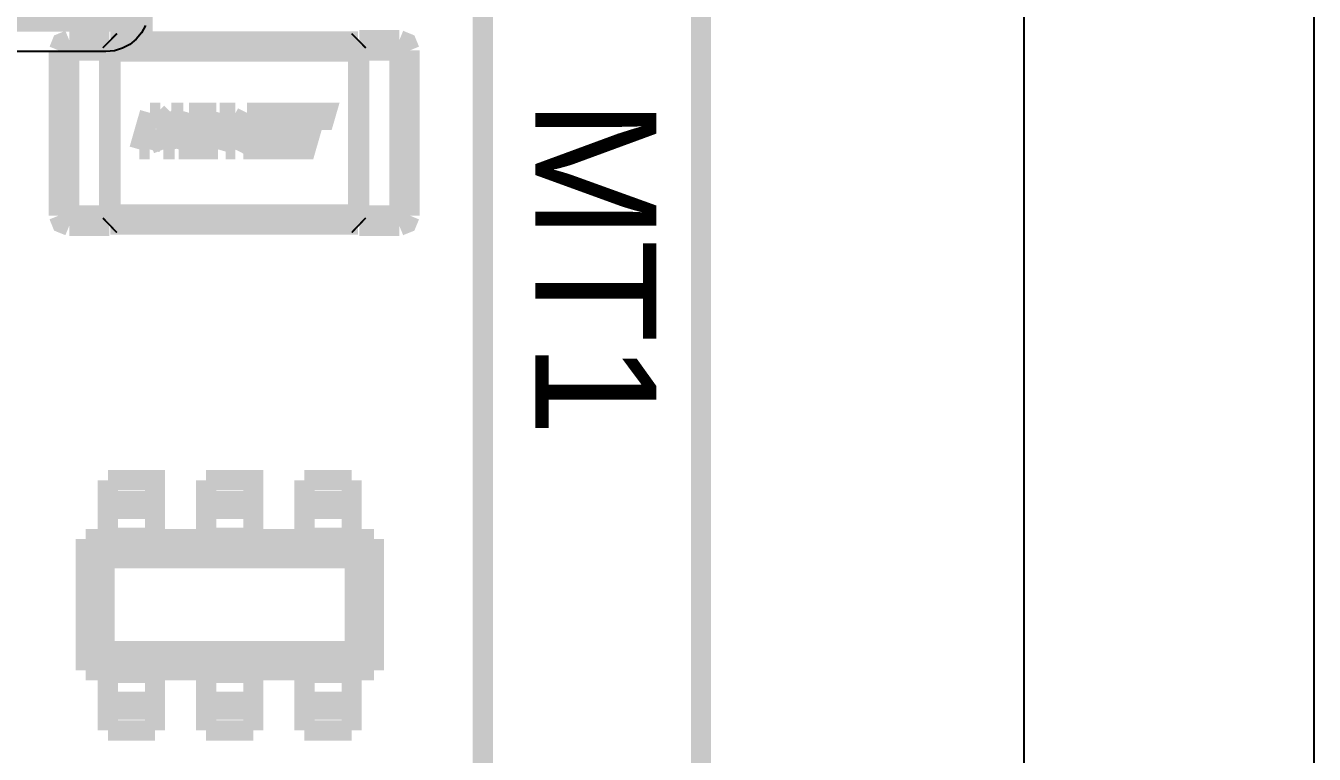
# Model space of a CAD drawing. Header units: inches. Extents: x 15 to 148, y 10 to 111.
# Drawn here: x 143.22 to 144.37, y 102.113 to 102.764 of the extents above; entities that cross this region are included whole.
import ezdxf

# ---------------------------------------------------------------- set-up
doc = ezdxf.new("R2010")
doc.units = ezdxf.units.IN
doc.header["$MEASUREMENT"] = 0
doc.layers.add('BLK_12AWG', color=7, linetype='Continuous')

# ---------------------------------------------------------------- blocks, each defined once
blk = doc.blocks.new('CIELEC-CFLH-V0016')
at = {"const_width": 0.008}
for points in [[(118.22628, 100.88366), (123.5652, 100.88366), (123.5652, 104.36004), (118.22628, 104.36004), (118.22628, 100.88366)], [(118.22628, 100.88366), (123.5652, 100.88366), (123.5652, 104.36004), (118.22628, 104.36004), (118.22628, 100.88366)], [(118.22628, 100.88366), (123.5652, 100.88366), (123.5652, 104.36004), (118.22628, 104.36004), (118.22628, 100.88366)], [(118.31289, 102.03484), (118.31289, 103.46791)], [(118.31289, 102.03484), (118.31289, 103.46791)], [(118.31289, 102.03484), (118.31289, 103.46791)], [(118.6077, 103.2509), (118.44392, 103.2509)], [(118.6077, 103.2509), (118.44392, 103.2509)], [(118.6077, 103.2509), (118.44392, 103.2509)], [(118.346, 103.2435), (118.34309, 103.24231), (118.3419, 103.2394)], [(118.346, 103.2435), (118.34309, 103.24231), (118.3419, 103.2394)], [(118.346, 103.2435), (118.34309, 103.24231), (118.3419, 103.2394)], [(118.346, 103.2435), (118.36188, 103.2435)], [(118.346, 103.2394), (118.346, 103.2435)], [(118.346, 103.2435), (118.36188, 103.2435)], [(118.346, 103.2394), (118.346, 103.2435)], [(118.346, 103.2435), (118.36188, 103.2435)], [(118.346, 103.2394), (118.346, 103.2435)], [(118.36188, 103.2435), (118.36237, 103.24302)], [(118.36188, 103.2394), (118.36188, 103.2435)], [(118.36188, 103.2435), (118.36237, 103.24302)], [(118.36188, 103.2394), (118.36188, 103.2435)], [(118.36188, 103.2435), (118.36237, 103.24302)], [(118.36188, 103.2394), (118.36188, 103.2435)], [(118.36237, 103.24331), (118.36237, 103.24125)], [(118.36237, 103.24331), (118.36237, 103.24125)], [(118.36237, 103.24331), (118.36237, 103.24125)], [(118.46064, 103.24305), (118.36237, 103.24305)], [(118.46064, 103.24305), (118.36237, 103.24305)], [(118.46064, 103.24305), (118.36237, 103.24305)], [(118.46113, 103.2435), (118.46064, 103.24302)], [(118.46113, 103.2435), (118.46064, 103.24302)], [(118.46113, 103.2435), (118.46064, 103.24302)], [(118.46064, 103.24301), (118.46065, 103.24125)], [(118.46064, 103.24301), (118.46065, 103.24125)], [(118.46064, 103.24301), (118.46065, 103.24125)], [(118.46113, 103.2435), (118.47702, 103.2435)], [(118.46113, 103.2435), (118.46113, 103.2394)], [(118.46113, 103.2435), (118.47702, 103.2435)], [(118.46113, 103.2435), (118.46113, 103.2394)], [(118.46113, 103.2435), (118.47702, 103.2435)], [(118.46113, 103.2435), (118.46113, 103.2394)], [(118.47702, 103.2435), (118.47993, 103.24231), (118.48111, 103.2394)], [(118.47702, 103.2435), (118.47702, 103.2394)], [(118.47702, 103.2435), (118.47993, 103.24231), (118.48111, 103.2394)], [(118.47702, 103.2435), (118.47702, 103.2394)], [(118.47702, 103.2435), (118.47993, 103.24231), (118.48111, 103.2394)], [(118.47702, 103.2435), (118.47702, 103.2394)], [(118.3419, 103.17389), (118.3419, 103.2394)], [(118.3419, 103.2394), (118.346, 103.2394)], [(118.3419, 103.17389), (118.3419, 103.2394)], [(118.3419, 103.2394), (118.346, 103.2394)], [(118.3419, 103.17389), (118.3419, 103.2394)], [(118.3419, 103.2394), (118.346, 103.2394)], [(118.36188, 103.2394), (118.346, 103.2394), (118.346, 103.17389)], [(118.36188, 103.2394), (118.346, 103.2394), (118.346, 103.17389)], [(118.36188, 103.2394), (118.346, 103.2394), (118.346, 103.17389)], [(118.36237, 103.2394), (118.36188, 103.2394)], [(118.36188, 103.17389), (118.36188, 103.2394)], [(118.36237, 103.2394), (118.36188, 103.2394)], [(118.36188, 103.17389), (118.36188, 103.2394)], [(118.36237, 103.2394), (118.36188, 103.2394)], [(118.36188, 103.17389), (118.36188, 103.2394)], [(118.36237, 103.23918), (118.36237, 103.24125)], [(118.36237, 103.23918), (118.36237, 103.24125)], [(118.36237, 103.23918), (118.36237, 103.24125)], [(118.36237, 103.2394), (118.36237, 103.23895)], [(118.36237, 103.2394), (118.36237, 103.23895)], [(118.36237, 103.2394), (118.36237, 103.23895)], [(118.36237, 103.23895), (118.36237, 103.23891)], [(118.36237, 103.23895), (118.36237, 103.23891)], [(118.36237, 103.23895), (118.36237, 103.23891)], [(118.36237, 103.17438), (118.36237, 103.23891)], [(118.46064, 103.23891), (118.36237, 103.23891)], [(118.36237, 103.17438), (118.36237, 103.23891)], [(118.46064, 103.23891), (118.36237, 103.23891)], [(118.36237, 103.17438), (118.36237, 103.23891)], [(118.46064, 103.23891), (118.36237, 103.23891)], [(118.46064, 103.23948), (118.46065, 103.24125)], [(118.46064, 103.23948), (118.46065, 103.24125)], [(118.46064, 103.23948), (118.46065, 103.24125)], [(118.46064, 103.23895), (118.46064, 103.2394)], [(118.46113, 103.2394), (118.46064, 103.2394)], [(118.46064, 103.23895), (118.46064, 103.2394)], [(118.46113, 103.2394), (118.46064, 103.2394)], [(118.46064, 103.23895), (118.46064, 103.2394)], [(118.46113, 103.2394), (118.46064, 103.2394)], [(118.46064, 103.23891), (118.46064, 103.23895)], [(118.46064, 103.23891), (118.46064, 103.23895)], [(118.46064, 103.23891), (118.46064, 103.23895)], [(118.46064, 103.23891), (118.46064, 103.17438)], [(118.46064, 103.23891), (118.46064, 103.17438)], [(118.46064, 103.23891), (118.46064, 103.17438)], [(118.46113, 103.2394), (118.46113, 103.17389)], [(118.47702, 103.2394), (118.46113, 103.2394)], [(118.46113, 103.17389), (118.47702, 103.17389), (118.47702, 103.2394)], [(118.46113, 103.2394), (118.46113, 103.17389)], [(118.47702, 103.2394), (118.46113, 103.2394)], [(118.46113, 103.17389), (118.47702, 103.17389), (118.47702, 103.2394)], [(118.46113, 103.2394), (118.46113, 103.17389)], [(118.47702, 103.2394), (118.46113, 103.2394)], [(118.46113, 103.17389), (118.47702, 103.17389), (118.47702, 103.2394)], [(118.47702, 103.2394), (118.48111, 103.2394)], [(118.47702, 103.2394), (118.48111, 103.2394)], [(118.47702, 103.2394), (118.48111, 103.2394)], [(118.48111, 103.2394), (118.48111, 103.17389)], [(118.48111, 103.2394), (118.48111, 103.17389)], [(118.48111, 103.2394), (118.48111, 103.17389)], [(118.38959, 103.20919), (118.39035, 103.20651), (118.39658, 103.20651), (118.39761, 103.2029), (118.39078, 103.2029), (118.39156, 103.20014), (118.40253, 103.20014), (118.39836, 103.21465), (118.37505, 103.21465), (118.37586, 103.21185), (118.37983, 103.21185), (118.3832, 103.20014), (118.38733, 103.20014), (118.38397, 103.21185), (118.38838, 103.21187), (118.39503, 103.21189), (118.39582, 103.20919), (118.38959, 103.20919)], [(118.38959, 103.20919), (118.39035, 103.20651), (118.39658, 103.20651), (118.39761, 103.2029), (118.39078, 103.2029), (118.39156, 103.20014), (118.40253, 103.20014), (118.39836, 103.21465), (118.37505, 103.21465), (118.37586, 103.21185), (118.37983, 103.21185), (118.3832, 103.20014), (118.38733, 103.20014), (118.38397, 103.21185), (118.38838, 103.21187), (118.39503, 103.21189), (118.39582, 103.20919), (118.38959, 103.20919)], [(118.38959, 103.20919), (118.39035, 103.20651), (118.39658, 103.20651), (118.39761, 103.2029), (118.39078, 103.2029), (118.39156, 103.20014), (118.40253, 103.20014), (118.39836, 103.21465), (118.37505, 103.21465), (118.37586, 103.21185), (118.37983, 103.21185), (118.3832, 103.20014), (118.38733, 103.20014), (118.38397, 103.21185), (118.38838, 103.21187), (118.39503, 103.21189), (118.39582, 103.20919), (118.38959, 103.20919)], [(118.4001, 103.21465), (118.40428, 103.20014)], [(118.40647, 103.21465), (118.4001, 103.21465)], [(118.4001, 103.21465), (118.40428, 103.20014)], [(118.40647, 103.21465), (118.4001, 103.21465)], [(118.4001, 103.21465), (118.40428, 103.20014)], [(118.40647, 103.21465), (118.4001, 103.21465)], [(118.40424, 103.21312), (118.41109, 103.20014)], [(118.40797, 103.20014), (118.40424, 103.21312)], [(118.40424, 103.21312), (118.41109, 103.20014)], [(118.40797, 103.20014), (118.40424, 103.21312)], [(118.40424, 103.21312), (118.41109, 103.20014)], [(118.40797, 103.20014), (118.40424, 103.21312)], [(118.41175, 103.20428), (118.40647, 103.21465)], [(118.41175, 103.20428), (118.40647, 103.21465)], [(118.41175, 103.20428), (118.40647, 103.21465)], [(118.41106, 103.21465), (118.41175, 103.20428)], [(118.41724, 103.21465), (118.41106, 103.21465)], [(118.41106, 103.21465), (118.41175, 103.20428)], [(118.41724, 103.21465), (118.41106, 103.21465)], [(118.41106, 103.21465), (118.41175, 103.20428)], [(118.41724, 103.21465), (118.41106, 103.21465)], [(118.41424, 103.21306), (118.41795, 103.20014)], [(118.41496, 103.20014), (118.41424, 103.21306)], [(118.41424, 103.21306), (118.41795, 103.20014)], [(118.41496, 103.20014), (118.41424, 103.21306)], [(118.41424, 103.21306), (118.41795, 103.20014)], [(118.41496, 103.20014), (118.41424, 103.21306)], [(118.42062, 103.2029), (118.41724, 103.21465)], [(118.42062, 103.2029), (118.41724, 103.21465)], [(118.42062, 103.2029), (118.41724, 103.21465)], [(118.41869, 103.21465), (118.41947, 103.21189)], [(118.42941, 103.21465), (118.41869, 103.21465)], [(118.41869, 103.21465), (118.41947, 103.21189)], [(118.42941, 103.21465), (118.41869, 103.21465)], [(118.41869, 103.21465), (118.41947, 103.21189)], [(118.42941, 103.21465), (118.41869, 103.21465)], [(118.41947, 103.21189), (118.42609, 103.21189)], [(118.41947, 103.21189), (118.42609, 103.21189)], [(118.41947, 103.21189), (118.42609, 103.21189)], [(118.42609, 103.21189), (118.42687, 103.20919)], [(118.42609, 103.21189), (118.42687, 103.20919)], [(118.42609, 103.21189), (118.42687, 103.20919)], [(118.43359, 103.20014), (118.42941, 103.21465)], [(118.43359, 103.20014), (118.42941, 103.21465)], [(118.43359, 103.20014), (118.42941, 103.21465)], [(118.4317, 103.21465), (118.43847, 103.20802)], [(118.43648, 103.21465), (118.4317, 103.21465)], [(118.4317, 103.21465), (118.43847, 103.20802)], [(118.43648, 103.21465), (118.4317, 103.21465)], [(118.4317, 103.21465), (118.43847, 103.20802)], [(118.43648, 103.21465), (118.4317, 103.21465)], [(118.44265, 103.20846), (118.43648, 103.21465)], [(118.44265, 103.20846), (118.43648, 103.21465)], [(118.44265, 103.20846), (118.43648, 103.21465)], [(118.44087, 103.21465), (118.44265, 103.20846)], [(118.44501, 103.21465), (118.44087, 103.21465)], [(118.44087, 103.21465), (118.44265, 103.20846)], [(118.44501, 103.21465), (118.44087, 103.21465)], [(118.44087, 103.21465), (118.44265, 103.20846)], [(118.44501, 103.21465), (118.44087, 103.21465)], [(118.44918, 103.20014), (118.44501, 103.21465)], [(118.44918, 103.20014), (118.44501, 103.21465)], [(118.44918, 103.20014), (118.44501, 103.21465)], [(118.42064, 103.20919), (118.42141, 103.20651)], [(118.42687, 103.20919), (118.42064, 103.20919)], [(118.42064, 103.20919), (118.42141, 103.20651)], [(118.42687, 103.20919), (118.42064, 103.20919)], [(118.42064, 103.20919), (118.42141, 103.20651)], [(118.42687, 103.20919), (118.42064, 103.20919)], [(118.42141, 103.20651), (118.42764, 103.20651)], [(118.42141, 103.20651), (118.42764, 103.20651)], [(118.42141, 103.20651), (118.42764, 103.20651)], [(118.42764, 103.20651), (118.42867, 103.2029)], [(118.42764, 103.20651), (118.42867, 103.2029)], [(118.42764, 103.20651), (118.42867, 103.2029)], [(118.43847, 103.20802), (118.43521, 103.20014)], [(118.43847, 103.20802), (118.43521, 103.20014)], [(118.43847, 103.20802), (118.43521, 103.20014)], [(118.43962, 103.20014), (118.44279, 103.20802)], [(118.43962, 103.20014), (118.44279, 103.20802)], [(118.43962, 103.20014), (118.44279, 103.20802)], [(118.44279, 103.20802), (118.44505, 103.20014)], [(118.44279, 103.20802), (118.44505, 103.20014)], [(118.44279, 103.20802), (118.44505, 103.20014)], [(118.42867, 103.2029), (118.42062, 103.2029)], [(118.42867, 103.2029), (118.42062, 103.2029)], [(118.42867, 103.2029), (118.42062, 103.2029)], [(118.40428, 103.20014), (118.40797, 103.20014)], [(118.40428, 103.20014), (118.40797, 103.20014)], [(118.40428, 103.20014), (118.40797, 103.20014)], [(118.41109, 103.20014), (118.41496, 103.20014)], [(118.41109, 103.20014), (118.41496, 103.20014)], [(118.41109, 103.20014), (118.41496, 103.20014)], [(118.41795, 103.20014), (118.43359, 103.20014)], [(118.41795, 103.20014), (118.43359, 103.20014)], [(118.41795, 103.20014), (118.43359, 103.20014)], [(118.43521, 103.20014), (118.43962, 103.20014)], [(118.43521, 103.20014), (118.43962, 103.20014)], [(118.43521, 103.20014), (118.43962, 103.20014)], [(118.44505, 103.20014), (118.44918, 103.20014)], [(118.44505, 103.20014), (118.44918, 103.20014)], [(118.44505, 103.20014), (118.44918, 103.20014)], [(118.346, 103.1698), (118.34309, 103.17098), (118.3419, 103.17389)], [(118.346, 103.17389), (118.3419, 103.17389)], [(118.346, 103.1698), (118.34309, 103.17098), (118.3419, 103.17389)], [(118.346, 103.17389), (118.3419, 103.17389)], [(118.346, 103.1698), (118.34309, 103.17098), (118.3419, 103.17389)], [(118.346, 103.17389), (118.3419, 103.17389)], [(118.346, 103.17389), (118.36188, 103.17389)], [(118.346, 103.1698), (118.346, 103.17389)], [(118.346, 103.17389), (118.36188, 103.17389)], [(118.346, 103.1698), (118.346, 103.17389)], [(118.346, 103.17389), (118.36188, 103.17389)], [(118.346, 103.1698), (118.346, 103.17389)], [(118.36237, 103.17389), (118.36188, 103.17389)], [(118.36188, 103.1698), (118.36188, 103.17389)], [(118.36237, 103.17389), (118.36188, 103.17389)], [(118.36188, 103.1698), (118.36188, 103.17389)], [(118.36237, 103.17389), (118.36188, 103.17389)], [(118.36188, 103.1698), (118.36188, 103.17389)], [(118.36188, 103.1698), (118.36237, 103.17027)], [(118.36188, 103.1698), (118.36237, 103.17027)], [(118.36188, 103.1698), (118.36237, 103.17027)], [(118.36237, 103.17381), (118.36236, 103.17205)], [(118.36237, 103.17381), (118.36236, 103.17205)], [(118.36237, 103.17381), (118.36236, 103.17205)], [(118.36237, 103.17028), (118.36236, 103.17205)], [(118.36237, 103.17028), (118.36236, 103.17205)], [(118.36237, 103.17028), (118.36236, 103.17205)], [(118.36237, 103.17438), (118.36237, 103.17434)], [(118.36237, 103.17438), (118.46064, 103.17438)], [(118.36237, 103.17438), (118.36237, 103.17434)], [(118.36237, 103.17438), (118.46064, 103.17438)], [(118.36237, 103.17438), (118.36237, 103.17434)], [(118.36237, 103.17438), (118.46064, 103.17438)], [(118.36237, 103.17434), (118.36237, 103.17389)], [(118.36237, 103.17434), (118.36237, 103.17389)], [(118.36237, 103.17434), (118.36237, 103.17389)], [(118.46064, 103.17025), (118.36237, 103.17025)], [(118.46064, 103.17025), (118.36237, 103.17025)], [(118.46064, 103.17025), (118.36237, 103.17025)], [(118.46064, 103.17434), (118.46064, 103.17438)], [(118.46064, 103.17434), (118.46064, 103.17438)], [(118.46064, 103.17434), (118.46064, 103.17438)], [(118.46064, 103.17389), (118.46064, 103.17434)], [(118.46064, 103.17389), (118.46064, 103.17434)], [(118.46064, 103.17389), (118.46064, 103.17434)], [(118.46064, 103.17411), (118.46064, 103.17205)], [(118.46064, 103.17411), (118.46064, 103.17205)], [(118.46064, 103.17411), (118.46064, 103.17205)], [(118.46113, 103.17389), (118.46064, 103.17389)], [(118.46113, 103.17389), (118.46064, 103.17389)], [(118.46113, 103.17389), (118.46064, 103.17389)], [(118.46064, 103.16998), (118.46064, 103.17205)], [(118.46064, 103.16998), (118.46064, 103.17205)], [(118.46064, 103.16998), (118.46064, 103.17205)], [(118.46113, 103.1698), (118.46064, 103.17027)], [(118.46113, 103.1698), (118.46064, 103.17027)], [(118.46113, 103.1698), (118.46064, 103.17027)], [(118.46113, 103.17389), (118.46113, 103.1698)], [(118.46113, 103.17389), (118.46113, 103.1698)], [(118.46113, 103.17389), (118.46113, 103.1698)], [(118.47702, 103.1698), (118.47993, 103.17098), (118.48111, 103.17389)], [(118.47702, 103.17389), (118.47702, 103.1698)], [(118.48111, 103.17389), (118.47702, 103.17389)], [(118.47702, 103.1698), (118.47993, 103.17098), (118.48111, 103.17389)], [(118.47702, 103.17389), (118.47702, 103.1698)], [(118.48111, 103.17389), (118.47702, 103.17389)], [(118.47702, 103.1698), (118.47993, 103.17098), (118.48111, 103.17389)], [(118.47702, 103.17389), (118.47702, 103.1698)], [(118.48111, 103.17389), (118.47702, 103.17389)], [(118.36188, 103.1698), (118.346, 103.1698)], [(118.36188, 103.1698), (118.346, 103.1698)], [(118.36188, 103.1698), (118.346, 103.1698)], [(118.47702, 103.1698), (118.46113, 103.1698)], [(118.47702, 103.1698), (118.46113, 103.1698)], [(118.47702, 103.1698), (118.46113, 103.1698)], [(118.38367, 103.06886), (118.36495, 103.06886)], [(118.36495, 103.06886), (118.36495, 103.06054)], [(118.38367, 103.06886), (118.36495, 103.06886)], [(118.36495, 103.06886), (118.36495, 103.06054)], [(118.38367, 103.06886), (118.36495, 103.06886)], [(118.36495, 103.06886), (118.36495, 103.06054)], [(118.38367, 103.06886), (118.38367, 103.06054)], [(118.38367, 103.06886), (118.38367, 103.06054)], [(118.38367, 103.06886), (118.38367, 103.06054)], [(118.42267, 103.06886), (118.40395, 103.06886), (118.40395, 103.06054)], [(118.42267, 103.06886), (118.40395, 103.06886), (118.40395, 103.06054)], [(118.42267, 103.06886), (118.40395, 103.06886), (118.40395, 103.06054)], [(118.42267, 103.06886), (118.42267, 103.06054)], [(118.42267, 103.06886), (118.42267, 103.06054)], [(118.42267, 103.06886), (118.42267, 103.06054)], [(118.46167, 103.06886), (118.44295, 103.06886), (118.44295, 103.06054)], [(118.46167, 103.06886), (118.44295, 103.06886), (118.44295, 103.06054)], [(118.46167, 103.06886), (118.44295, 103.06886), (118.44295, 103.06054)], [(118.46167, 103.06886), (118.46167, 103.06054)], [(118.46167, 103.06886), (118.46167, 103.06054)], [(118.46167, 103.06886), (118.46167, 103.06054)], [(118.36495, 103.06054), (118.36495, 103.05742)], [(118.38367, 103.06054), (118.36495, 103.06054)], [(118.36495, 103.06054), (118.36495, 103.05742)], [(118.38367, 103.06054), (118.36495, 103.06054)], [(118.36495, 103.06054), (118.36495, 103.05742)], [(118.38367, 103.06054), (118.36495, 103.06054)], [(118.38367, 103.06054), (118.38367, 103.05742)], [(118.38367, 103.06054), (118.38367, 103.05742)], [(118.38367, 103.06054), (118.38367, 103.05742)], [(118.40395, 103.06054), (118.40395, 103.05742)], [(118.42267, 103.06054), (118.40395, 103.06054)], [(118.40395, 103.06054), (118.40395, 103.05742)], [(118.42267, 103.06054), (118.40395, 103.06054)], [(118.40395, 103.06054), (118.40395, 103.05742)], [(118.42267, 103.06054), (118.40395, 103.06054)], [(118.42267, 103.06054), (118.42267, 103.05742)], [(118.42267, 103.06054), (118.42267, 103.05742)], [(118.42267, 103.06054), (118.42267, 103.05742)], [(118.44295, 103.06054), (118.44295, 103.05742)], [(118.46167, 103.06054), (118.44295, 103.06054)], [(118.44295, 103.06054), (118.44295, 103.05742)], [(118.46167, 103.06054), (118.44295, 103.06054)], [(118.44295, 103.06054), (118.44295, 103.05742)], [(118.46167, 103.06054), (118.44295, 103.06054)], [(118.46167, 103.06054), (118.46167, 103.05742)], [(118.46167, 103.06054), (118.46167, 103.05742)], [(118.46167, 103.06054), (118.46167, 103.05742)], [(118.36495, 103.05742), (118.38367, 103.05742), (118.38367, 103.04598)], [(118.36495, 103.05742), (118.36495, 103.04598)], [(118.36495, 103.05742), (118.38367, 103.05742), (118.38367, 103.04598)], [(118.36495, 103.05742), (118.36495, 103.04598)], [(118.36495, 103.05742), (118.38367, 103.05742), (118.38367, 103.04598)], [(118.36495, 103.05742), (118.36495, 103.04598)], [(118.40395, 103.05742), (118.42267, 103.05742)], [(118.40395, 103.05742), (118.40395, 103.04598)], [(118.40395, 103.05742), (118.42267, 103.05742)], [(118.40395, 103.05742), (118.40395, 103.04598)], [(118.40395, 103.05742), (118.42267, 103.05742)], [(118.40395, 103.05742), (118.40395, 103.04598)], [(118.42267, 103.05742), (118.42267, 103.04598)], [(118.42267, 103.05742), (118.42267, 103.04598)], [(118.42267, 103.05742), (118.42267, 103.04598)], [(118.44295, 103.05742), (118.46167, 103.05742)], [(118.44295, 103.05742), (118.44295, 103.04598)], [(118.44295, 103.05742), (118.46167, 103.05742)], [(118.44295, 103.05742), (118.44295, 103.04598)], [(118.44295, 103.05742), (118.46167, 103.05742)], [(118.44295, 103.05742), (118.44295, 103.04598)], [(118.46167, 103.05742), (118.46167, 103.04598)], [(118.46167, 103.05742), (118.46167, 103.04598)], [(118.46167, 103.05742), (118.46167, 103.04598)], [(118.35611, 103.04546), (118.36495, 103.04546)], [(118.36368, 103.03789), (118.35611, 103.04546)], [(118.35611, 102.99346), (118.35611, 103.04546)], [(118.35611, 103.04546), (118.36495, 103.04546)], [(118.36368, 103.03789), (118.35611, 103.04546)], [(118.35611, 102.99346), (118.35611, 103.04546)], [(118.35611, 103.04546), (118.36495, 103.04546)], [(118.36368, 103.03789), (118.35611, 103.04546)], [(118.35611, 102.99346), (118.35611, 103.04546)], [(118.36495, 103.04598), (118.36495, 103.04508)], [(118.38367, 103.04598), (118.36495, 103.04598)], [(118.36495, 103.04598), (118.36495, 103.04508)], [(118.38367, 103.04598), (118.36495, 103.04598)], [(118.36495, 103.04598), (118.36495, 103.04508)], [(118.38367, 103.04598), (118.36495, 103.04598)], [(118.36495, 103.04508), (118.38367, 103.04508)], [(118.36495, 103.04508), (118.38367, 103.04508)], [(118.36495, 103.04508), (118.38367, 103.04508)], [(118.38367, 103.04598), (118.38367, 103.04508)], [(118.38367, 103.04598), (118.38367, 103.04508)], [(118.38367, 103.04598), (118.38367, 103.04508)], [(118.38367, 103.04546), (118.40395, 103.04546)], [(118.38367, 103.04546), (118.40395, 103.04546)], [(118.38367, 103.04546), (118.40395, 103.04546)], [(118.40395, 103.04598), (118.40395, 103.04508)], [(118.42267, 103.04598), (118.40395, 103.04598)], [(118.40395, 103.04598), (118.40395, 103.04508)], [(118.42267, 103.04598), (118.40395, 103.04598)], [(118.40395, 103.04598), (118.40395, 103.04508)], [(118.42267, 103.04598), (118.40395, 103.04598)], [(118.40395, 103.04508), (118.42267, 103.04508)], [(118.40395, 103.04508), (118.42267, 103.04508)], [(118.40395, 103.04508), (118.42267, 103.04508)], [(118.42267, 103.04598), (118.42267, 103.04508)], [(118.42267, 103.04598), (118.42267, 103.04508)], [(118.42267, 103.04598), (118.42267, 103.04508)], [(118.42267, 103.04546), (118.44295, 103.04546)], [(118.42267, 103.04546), (118.44295, 103.04546)], [(118.42267, 103.04546), (118.44295, 103.04546)], [(118.44295, 103.04598), (118.44295, 103.04508)], [(118.46167, 103.04598), (118.44295, 103.04598)], [(118.44295, 103.04598), (118.44295, 103.04508)], [(118.46167, 103.04598), (118.44295, 103.04598)], [(118.44295, 103.04598), (118.44295, 103.04508)], [(118.46167, 103.04598), (118.44295, 103.04598)], [(118.44295, 103.04508), (118.46167, 103.04508)], [(118.44295, 103.04508), (118.46167, 103.04508)], [(118.44295, 103.04508), (118.46167, 103.04508)], [(118.46167, 103.04598), (118.46167, 103.04508)], [(118.46167, 103.04598), (118.46167, 103.04508)], [(118.46167, 103.04598), (118.46167, 103.04508)], [(118.46167, 103.04546), (118.47051, 103.04546)], [(118.46167, 103.04546), (118.47051, 103.04546)], [(118.46167, 103.04546), (118.47051, 103.04546)], [(118.47051, 103.04546), (118.46294, 103.03789)], [(118.47051, 103.04546), (118.46294, 103.03789)], [(118.47051, 103.04546), (118.46294, 103.03789)], [(118.47051, 103.04546), (118.47051, 102.99346)], [(118.47051, 103.04546), (118.47051, 102.99346)], [(118.47051, 103.04546), (118.47051, 102.99346)], [(118.36368, 103.03789), (118.36368, 103.00103), (118.46294, 103.00103), (118.46294, 103.03789)], [(118.36368, 103.03789), (118.46294, 103.03789)], [(118.36368, 103.03789), (118.36368, 103.00103), (118.46294, 103.00103), (118.46294, 103.03789)], [(118.36368, 103.03789), (118.46294, 103.03789)], [(118.36368, 103.03789), (118.36368, 103.00103), (118.46294, 103.00103), (118.46294, 103.03789)], [(118.36368, 103.03789), (118.46294, 103.03789)], [(118.35611, 102.99346), (118.36368, 103.00103)], [(118.35611, 102.99346), (118.36368, 103.00103)], [(118.35611, 102.99346), (118.36368, 103.00103)], [(118.46294, 103.00103), (118.47051, 102.99346)], [(118.46294, 103.00103), (118.47051, 102.99346)], [(118.46294, 103.00103), (118.47051, 102.99346)], [(118.36495, 102.99346), (118.35611, 102.99346)], [(118.36495, 102.99346), (118.35611, 102.99346)], [(118.36495, 102.99346), (118.35611, 102.99346)], [(118.38367, 102.99384), (118.36495, 102.99384)], [(118.36495, 102.99242), (118.36495, 102.99384)], [(118.38367, 102.99384), (118.36495, 102.99384)], [(118.36495, 102.99242), (118.36495, 102.99384)], [(118.38367, 102.99384), (118.36495, 102.99384)], [(118.36495, 102.99242), (118.36495, 102.99384)], [(118.38367, 102.98098), (118.36495, 102.98098), (118.36495, 102.99242)], [(118.36495, 102.99242), (118.38367, 102.99242)], [(118.38367, 102.98098), (118.36495, 102.98098), (118.36495, 102.99242)], [(118.36495, 102.99242), (118.38367, 102.99242)], [(118.38367, 102.98098), (118.36495, 102.98098), (118.36495, 102.99242)], [(118.36495, 102.99242), (118.38367, 102.99242)], [(118.38367, 102.99242), (118.38367, 102.99384)], [(118.38367, 102.99242), (118.38367, 102.99384)], [(118.38367, 102.99242), (118.38367, 102.99384)], [(118.40395, 102.99346), (118.38367, 102.99346)], [(118.40395, 102.99346), (118.38367, 102.99346)], [(118.40395, 102.99346), (118.38367, 102.99346)], [(118.38367, 102.98098), (118.38367, 102.99242)], [(118.38367, 102.98098), (118.38367, 102.99242)], [(118.38367, 102.98098), (118.38367, 102.99242)], [(118.42267, 102.99384), (118.40395, 102.99384)], [(118.40395, 102.99242), (118.40395, 102.99384)], [(118.42267, 102.99384), (118.40395, 102.99384)], [(118.40395, 102.99242), (118.40395, 102.99384)], [(118.42267, 102.99384), (118.40395, 102.99384)], [(118.40395, 102.99242), (118.40395, 102.99384)], [(118.42267, 102.98098), (118.40395, 102.98098), (118.40395, 102.99242)], [(118.40395, 102.99242), (118.42267, 102.99242)], [(118.42267, 102.98098), (118.40395, 102.98098), (118.40395, 102.99242)], [(118.40395, 102.99242), (118.42267, 102.99242)], [(118.42267, 102.98098), (118.40395, 102.98098), (118.40395, 102.99242)], [(118.40395, 102.99242), (118.42267, 102.99242)], [(118.42267, 102.99242), (118.42267, 102.99384)], [(118.42267, 102.99242), (118.42267, 102.99384)], [(118.42267, 102.99242), (118.42267, 102.99384)], [(118.44295, 102.99346), (118.42267, 102.99346)], [(118.44295, 102.99346), (118.42267, 102.99346)], [(118.44295, 102.99346), (118.42267, 102.99346)], [(118.42267, 102.98098), (118.42267, 102.99242)], [(118.42267, 102.98098), (118.42267, 102.99242)], [(118.42267, 102.98098), (118.42267, 102.99242)], [(118.46167, 102.99384), (118.44295, 102.99384)], [(118.44295, 102.99242), (118.44295, 102.99384)], [(118.46167, 102.99384), (118.44295, 102.99384)], [(118.44295, 102.99242), (118.44295, 102.99384)], [(118.46167, 102.99384), (118.44295, 102.99384)], [(118.44295, 102.99242), (118.44295, 102.99384)], [(118.46167, 102.98098), (118.44295, 102.98098), (118.44295, 102.99242)], [(118.44295, 102.99242), (118.46167, 102.99242)], [(118.46167, 102.98098), (118.44295, 102.98098), (118.44295, 102.99242)], [(118.44295, 102.99242), (118.46167, 102.99242)], [(118.46167, 102.98098), (118.44295, 102.98098), (118.44295, 102.99242)], [(118.44295, 102.99242), (118.46167, 102.99242)], [(118.46167, 102.99242), (118.46167, 102.99384)], [(118.46167, 102.99242), (118.46167, 102.99384)], [(118.46167, 102.99242), (118.46167, 102.99384)], [(118.47051, 102.99346), (118.46167, 102.99346)], [(118.47051, 102.99346), (118.46167, 102.99346)], [(118.47051, 102.99346), (118.46167, 102.99346)], [(118.46167, 102.98098), (118.46167, 102.99242)], [(118.46167, 102.98098), (118.46167, 102.99242)], [(118.46167, 102.98098), (118.46167, 102.99242)], [(118.36495, 102.97786), (118.36495, 102.98098)], [(118.36495, 102.97786), (118.36495, 102.98098)], [(118.36495, 102.97786), (118.36495, 102.98098)], [(118.38367, 102.97786), (118.38367, 102.98098)], [(118.38367, 102.97786), (118.38367, 102.98098)], [(118.38367, 102.97786), (118.38367, 102.98098)], [(118.40395, 102.97786), (118.40395, 102.98098)], [(118.40395, 102.97786), (118.40395, 102.98098)], [(118.40395, 102.97786), (118.40395, 102.98098)], [(118.42267, 102.97786), (118.42267, 102.98098)], [(118.42267, 102.97786), (118.42267, 102.98098)], [(118.42267, 102.97786), (118.42267, 102.98098)], [(118.44295, 102.97786), (118.44295, 102.98098)], [(118.44295, 102.97786), (118.44295, 102.98098)], [(118.44295, 102.97786), (118.44295, 102.98098)], [(118.46167, 102.97786), (118.46167, 102.98098)], [(118.46167, 102.97786), (118.46167, 102.98098)], [(118.46167, 102.97786), (118.46167, 102.98098)], [(118.36495, 102.96954), (118.36495, 102.97786)], [(118.36495, 102.97786), (118.38367, 102.97786)], [(118.36495, 102.96954), (118.36495, 102.97786)], [(118.36495, 102.97786), (118.38367, 102.97786)], [(118.36495, 102.96954), (118.36495, 102.97786)], [(118.36495, 102.97786), (118.38367, 102.97786)], [(118.38367, 102.96954), (118.38367, 102.97786)], [(118.38367, 102.96954), (118.38367, 102.97786)], [(118.38367, 102.96954), (118.38367, 102.97786)], [(118.40395, 102.96954), (118.40395, 102.97786)], [(118.40395, 102.97786), (118.42267, 102.97786)], [(118.40395, 102.96954), (118.40395, 102.97786)], [(118.40395, 102.97786), (118.42267, 102.97786)], [(118.40395, 102.96954), (118.40395, 102.97786)], [(118.40395, 102.97786), (118.42267, 102.97786)], [(118.42267, 102.96954), (118.42267, 102.97786)], [(118.42267, 102.96954), (118.42267, 102.97786)], [(118.42267, 102.96954), (118.42267, 102.97786)], [(118.44295, 102.96954), (118.44295, 102.97786)], [(118.44295, 102.97786), (118.46167, 102.97786)], [(118.44295, 102.96954), (118.44295, 102.97786)], [(118.44295, 102.97786), (118.46167, 102.97786)], [(118.44295, 102.96954), (118.44295, 102.97786)], [(118.44295, 102.97786), (118.46167, 102.97786)], [(118.46167, 102.96954), (118.46167, 102.97786)], [(118.46167, 102.96954), (118.46167, 102.97786)], [(118.46167, 102.96954), (118.46167, 102.97786)], [(118.36495, 102.96954), (118.38367, 102.96954)], [(118.36495, 102.96954), (118.38367, 102.96954)], [(118.36495, 102.96954), (118.38367, 102.96954)], [(118.40395, 102.96954), (118.42267, 102.96954)], [(118.40395, 102.96954), (118.42267, 102.96954)], [(118.40395, 102.96954), (118.42267, 102.96954)], [(118.44295, 102.96954), (118.46167, 102.96954)], [(118.44295, 102.96954), (118.46167, 102.96954)], [(118.44295, 102.96954), (118.46167, 102.96954)]]:
    blk.add_lwpolyline(points, dxfattribs=at)
blk.add_lwpolyline([(118.4468, 103.24928), (118.44835, 103.24639), (118.45041, 103.24389), (118.45291, 103.24183), (118.4558, 103.24028), (118.45902, 103.23931), (118.46249, 103.23897), (118.58849, 103.23897), (118.59197, 103.23931), (118.59518, 103.24028), (118.59807, 103.24183), (118.60058, 103.24389), (118.60263, 103.24639), (118.60418, 103.24928)])
at = {"text_generation_flag": 2, "width": 1.041667}
blk.add_text('MT1', height=0.048, rotation=90, dxfattribs=at).set_placement((118.292, 103.22008))
blk.add_text('MT1', height=0.048, rotation=90, dxfattribs=at).set_placement((118.292, 103.22008))
blk.add_text('MT1', height=0.048, rotation=90, dxfattribs=at).set_placement((118.292, 103.22008))

msp = doc.modelspace()

# ---------------------------------------------------------------- linework, layer by layer
at = {"layer": 'BLK_12AWG'}
for p, q in [((144.3704, 96.9284), (144.3704, 107.6822)), ((144.1115, 97.2269), (144.1115, 106.8944))]:
    msp.add_line(p, q, dxfattribs=at)

# ---------------------------------------------------------------- block references
at = {"layer": 'BLK_12AWG', "xscale": -2.25, "yscale": 2.25, "zscale": 2.25}
msp.add_blockref('CIELEC-CFLH-V0016', (409.832, -129.5468), dxfattribs=at)

doc.saveas('drawing.dxf')
